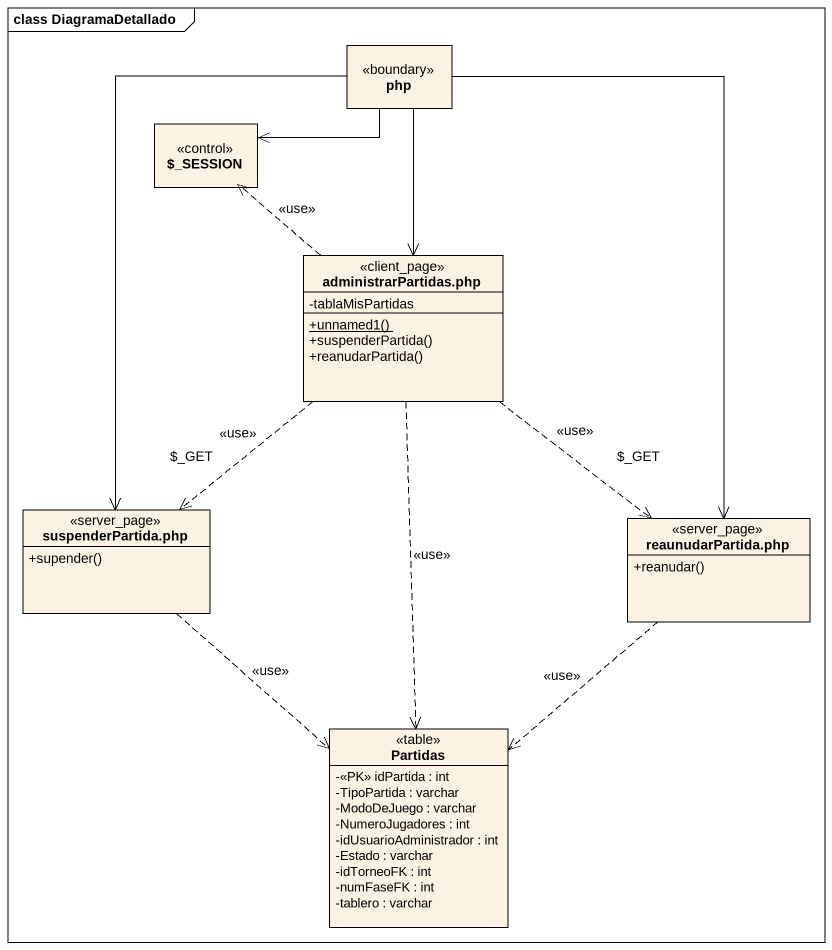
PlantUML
@startuml
mainframe class DiagramaDetallado
hide circle
hide empty members
skinparam classAttributeIconSize 0
class php <<boundary>>
class "~$_SESSION" as SESSION <<control>>
class "administrarPartidas.php" as administrarPartidas_php <<client_page>> {
  -tablaMisPartidas
  {static} +unnamed1()
  +suspenderPartida()
  +reanudarPartida()
}
class "suspenderPartida.php" as suspenderPartida_php <<server_page>> {
  +supender()
}
class "reaunudarPartida.php" as reaunudarPartida_php <<server_page>> {
  +reanudar()
}
class Partidas <<table>> {
  -<<PK>> idPartida : int
  -TipoPartida : varchar
  -ModoDeJuego : varchar
  -NumeroJugadores : int
  -idUsuarioAdministrador : int
  -Estado : varchar
  -idTorneoFK : int
  -numFaseFK : int
  -tablero : varchar
}
php -left-> SESSION
php --> administrarPartidas_php
php --> suspenderPartida_php
php --> reaunudarPartida_php
administrarPartidas_php .up.> SESSION : <<use>>
administrarPartidas_php ..> suspenderPartida_php : <<use>>\n~$_GET
administrarPartidas_php ..> reaunudarPartida_php : <<use>>\n~$_GET
administrarPartidas_php ..> Partidas : <<use>>
suspenderPartida_php ..> Partidas : <<use>>
reaunudarPartida_php ..> Partidas : <<use>>
@enduml
